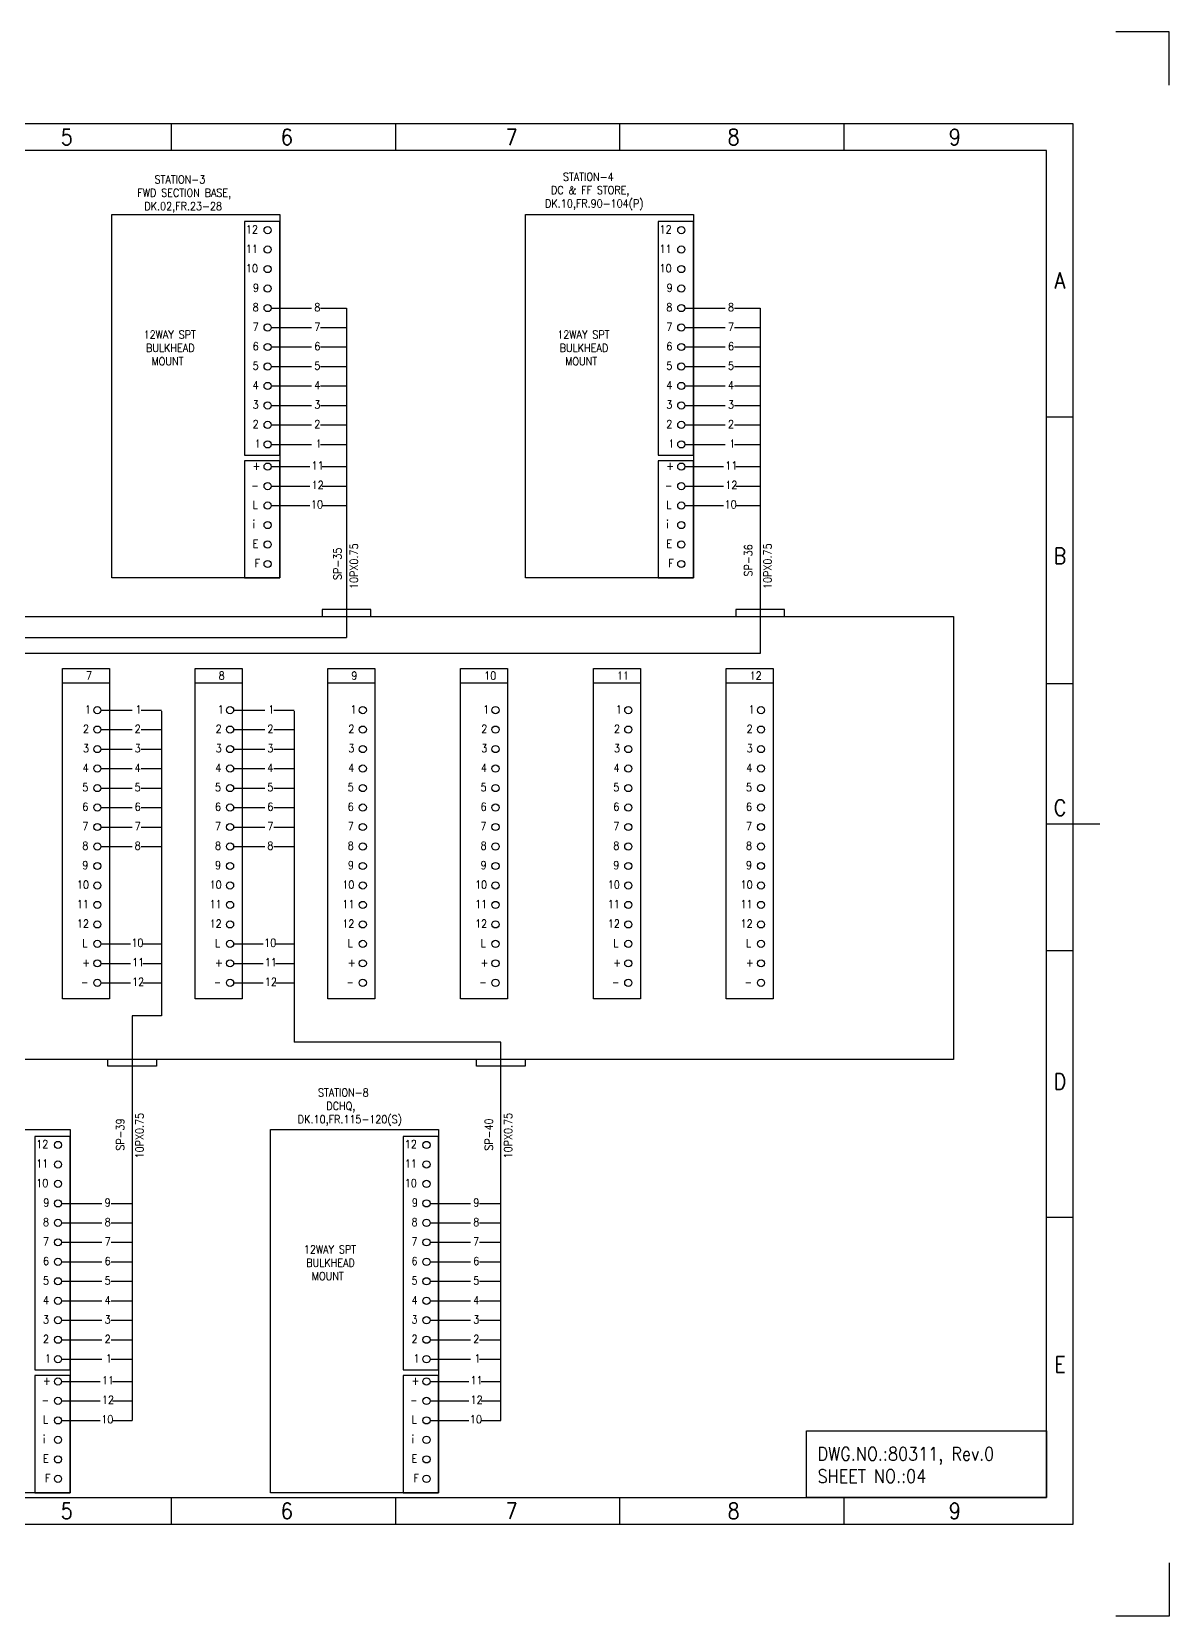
# Model space of a CAD drawing. Header units: inches. Extents: x 36 to 5114, y 9 to 306.
# Drawn here: x 1640.5 to 1853.7, y 9.1 to 306.1 of the extents above; entities that cross this region are included whole.
import ezdxf
from ezdxf.enums import TextEntityAlignment as Align

# ---------------------------------------------------------------- set-up
doc = ezdxf.new("R2010")
doc.units = ezdxf.units.IN
doc.header["$MEASUREMENT"] = 0
doc.layers.get('DEFPOINTS').update_dxf_attribs({"color": 251})
doc.layers.add('Border', color=6, linetype='Continuous')
doc.layers.add('TITLE', color=7, linetype='Continuous')
doc.layers.add('CON-050', color=3, linetype='Continuous', lineweight=50)
doc.styles.add('ROMANS', font='simplex.shx', dxfattribs={"width": 0.88})

# ---------------------------------------------------------------- blocks, each defined once
blk = doc.blocks.new('A3_BORDER')
at = {"linetype": 'Continuous'}
for p, q in [((215, 264.65), (215, 259.65)), ((257, 264.65), (257, 259.65)), ((341, 264.65), (341, 259.65)), ((384, 209.65), (379, 209.65)), ((384, 159.65), (379, 159.65)), ((384, 109.65), (379, 109.65)), ((384, 59.65), (379, 59.65)), ((215, 7.15), (215, 2.15)), ((257, 7.15), (257, 2.15)), ((341, 7.15), (341, 2.15))]:
    blk.add_line(p, q, dxfattribs=at)
at = {"color": 5, "linetype": 'Continuous'}
blk.add_line((379, 133.4), (389, 133.4), dxfattribs=at)
at = {"layer": 'Border', "color": 7}
blk.add_lwpolyline([(0, 2.15), (384, 2.15), (384, 264.65), (0, 264.65)], close=True, dxfattribs=at)
at = {"layer": 'Border', "color": 6}
blk.add_lwpolyline([(5, 7.15), (379, 7.15), (379, 259.65), (5, 259.65)], close=True, dxfattribs=at)
at = {"layer": 'DEFPOINTS', "color": 5}
for points in [[(402, 271.9), (402, 281.9), (392, 281.9)], [(402, -5.1), (402, -15.1), (392, -15.1)]]:
    blk.add_lwpolyline(points, dxfattribs=at)
at = {"layer": 'TITLE', "color": 7}
for p, q in [((299, 264.65), (299, 259.75)), ((299, 7.15), (299, 2.25))]:
    blk.add_line(p, q, dxfattribs=at)
at = {"layer": 'TITLE', "color": 7, "style": 'ROMANS', "width": 0.88}
for s, p in [('5', (194.28, 260.65)), ('6', (235.51, 260.65)), ('7', (277.66, 260.65)), ('8', (319.23, 260.65)), ('9', (360.69, 260.65)), ('5', (194.28, 3.15)), ('6', (235.51, 3.15)), ('7', (277.66, 3.15)), ('8', (319.23, 3.15)), ('9', (360.69, 3.15))]:
    blk.add_text(s, height=3, dxfattribs=at).set_placement(p)
for s, p in [('A', (381.52, 235.26)), ('B', (381.52, 183.63)), ('C', (381.52, 136.45)), ('D', (381.52, 85.14)), ('E', (381.52, 32.11))]:
    blk.add_text(s, height=3, dxfattribs=at).set_placement(p, align=Align.MIDDLE_CENTER)

msp = doc.modelspace()

# ---------------------------------------------------------------- linework, layer by layer
for p, q in [((1813.25, 196.5), (1813.25, 113.46)), ((1565.33, 192.56), (1699.5, 192.56)), ((1777.01, 189.55), (1590.2, 189.55)), ((1646.27, 184.05), (1655.06, 184.05)), ((1671.14, 184.05), (1679.93, 184.05)), ((1696.01, 184.05), (1704.8, 184.05)), ((1720.88, 184.05), (1729.68, 184.05)), ((1745.75, 184.05), (1754.55, 184.05)), ((1770.62, 184.05), (1779.42, 184.05)), ((1664.81, 178.75), (1664.81, 121.62)), ((1689.68, 178.75), (1689.68, 116.69)), ((1659.34, 121.62), (1659.34, 45.81)), ((1664.81, 121.62), (1659.34, 121.62)), ((1728.4, 116.69), (1689.68, 116.69)), ((1728.4, 45.81), (1728.4, 116.69))]:
    msp.add_line(p, q)
for points in [[(1655.5, 271.82), (1686.97, 271.82), (1686.97, 203.71), (1655.5, 203.71)], [(1686.97, 270.49), (1680.36, 270.49), (1680.36, 226.73), (1686.97, 226.73)], [(1733.01, 271.82), (1764.48, 271.82), (1764.48, 203.71), (1733.01, 203.71)], [(1764.48, 270.49), (1757.87, 270.49), (1757.87, 226.73), (1764.48, 226.73)], [(1686.97, 225.66), (1680.36, 225.66), (1680.36, 203.71), (1686.97, 203.71)], [(1764.48, 225.66), (1757.87, 225.66), (1757.87, 203.71), (1764.48, 203.71)], [(1646.27, 186.74), (1655.06, 186.74), (1655.06, 124.81), (1646.27, 124.81)], [(1671.14, 186.74), (1679.93, 186.74), (1679.93, 124.81), (1671.14, 124.81)], [(1696.01, 186.74), (1704.8, 186.74), (1704.8, 124.81), (1696.01, 124.81)], [(1720.88, 186.74), (1729.68, 186.74), (1729.68, 124.81), (1720.88, 124.81)], [(1745.75, 186.74), (1754.55, 186.74), (1754.55, 124.81), (1745.75, 124.81)], [(1770.62, 186.74), (1779.42, 186.74), (1779.42, 124.81), (1770.62, 124.81)], [(1616.21, 100.35), (1647.69, 100.35), (1647.69, 32.25), (1616.21, 32.25)], [(1647.69, 99.03), (1641.07, 99.03), (1641.07, 55.27), (1647.69, 55.27)], [(1685.27, 100.35), (1716.75, 100.35), (1716.75, 32.25), (1685.27, 32.25)], [(1716.75, 99.03), (1710.13, 99.03), (1710.13, 55.27), (1716.75, 55.27)], [(1647.69, 54.2), (1641.07, 54.2), (1641.07, 32.25), (1647.69, 32.25)], [(1716.75, 54.2), (1710.13, 54.2), (1710.13, 32.25), (1716.75, 32.25)], [(1830.66, 31.34), (1785.66, 31.34), (1785.66, 43.84), (1830.66, 43.84)]]:
    msp.add_lwpolyline(points, close=True)
for points in [[(1472.46, 196.5), (1813.25, 196.5)], [(1704.05, 196.5), (1704.05, 197.77), (1694.95, 197.77), (1694.95, 196.5)], [(1781.56, 196.5), (1781.56, 197.77), (1772.46, 197.77), (1772.46, 196.5)], [(1813.25, 113.46), (1472.46, 113.46)], [(1663.89, 113.46), (1663.89, 112.2), (1654.79, 112.2), (1654.79, 113.46)], [(1732.95, 113.46), (1732.95, 112.2), (1723.85, 112.2), (1723.85, 113.46)]]:
    msp.add_lwpolyline(points)
for centre in [(1684.71, 268.9), (1762.22, 268.9), (1684.71, 265.25), (1762.22, 265.25), (1684.71, 261.6), (1762.22, 261.6), (1684.71, 257.94), (1762.22, 257.94), (1684.71, 254.29), (1762.22, 254.29), (1684.71, 250.64), (1762.22, 250.64), (1684.71, 246.99), (1762.22, 246.99), (1684.71, 243.34), (1762.22, 243.34), (1684.71, 239.69), (1762.22, 239.69), (1684.71, 236.04), (1762.22, 236.04), (1684.71, 232.39), (1762.22, 232.39), (1684.71, 228.74), (1762.22, 228.74), (1684.71, 224.57), (1762.22, 224.57), (1684.71, 220.92), (1762.22, 220.92), (1684.71, 217.27), (1762.22, 217.27), (1684.71, 213.62), (1762.22, 213.62), (1684.71, 209.97), (1762.22, 209.97), (1684.71, 206.32), (1762.22, 206.32), (1652.8, 178.93), (1677.67, 178.93), (1702.54, 178.93), (1727.41, 178.93), (1752.29, 178.93), (1777.16, 178.93), (1652.8, 175.28), (1677.67, 175.28), (1702.54, 175.28), (1727.41, 175.28), (1752.29, 175.28), (1777.16, 175.28), (1652.8, 171.63), (1677.67, 171.63), (1702.54, 171.63), (1727.41, 171.63), (1752.29, 171.63), (1777.16, 171.63), (1652.8, 167.98), (1677.67, 167.98), (1702.54, 167.98), (1727.41, 167.98), (1752.29, 167.98), (1777.16, 167.98), (1652.8, 164.32), (1677.67, 164.32), (1702.54, 164.32), (1727.41, 164.32), (1752.29, 164.32), (1777.16, 164.32), (1652.8, 160.67), (1677.67, 160.67), (1702.54, 160.67), (1727.41, 160.67), (1752.29, 160.67), (1777.16, 160.67), (1652.8, 157.02), (1677.67, 157.02), (1702.54, 157.02), (1727.41, 157.02), (1752.29, 157.02), (1777.16, 157.02), (1652.8, 153.37), (1677.67, 153.37), (1702.54, 153.37), (1727.41, 153.37), (1752.29, 153.37), (1777.16, 153.37), (1652.8, 149.72), (1677.67, 149.72), (1702.54, 149.72), (1727.41, 149.72), (1752.29, 149.72), (1777.16, 149.72), (1652.8, 146.07), (1677.67, 146.07), (1702.54, 146.07), (1727.41, 146.07), (1752.29, 146.07), (1777.16, 146.07), (1652.8, 142.42), (1677.67, 142.42), (1702.54, 142.42), (1727.41, 142.42), (1752.29, 142.42), (1777.16, 142.42), (1652.8, 138.77), (1677.67, 138.77), (1702.54, 138.77), (1727.41, 138.77), (1752.29, 138.77), (1777.16, 138.77), (1652.8, 135.12), (1677.67, 135.12), (1702.54, 135.12), (1727.41, 135.12), (1752.29, 135.12), (1777.16, 135.12), (1652.8, 131.47), (1677.67, 131.47), (1702.54, 131.47), (1727.41, 131.47), (1752.29, 131.47), (1777.16, 131.47), (1652.8, 127.82), (1677.67, 127.82), (1702.54, 127.82), (1727.41, 127.82), (1752.29, 127.82), (1777.16, 127.82), (1645.43, 97.43), (1714.48, 97.43), (1645.43, 93.78), (1714.48, 93.78), (1645.43, 90.13), (1714.48, 90.13), (1645.43, 86.48), (1714.48, 86.48), (1645.43, 82.83), (1714.48, 82.83), (1645.43, 79.18), (1714.48, 79.18), (1645.43, 75.53), (1714.48, 75.53), (1645.43, 71.88), (1714.48, 71.88), (1645.43, 68.23), (1714.48, 68.23), (1645.43, 64.58), (1714.48, 64.58), (1645.43, 60.93), (1714.48, 60.93), (1645.43, 57.28), (1714.48, 57.28), (1645.43, 53.11), (1714.48, 53.11), (1645.43, 49.46), (1714.48, 49.46), (1645.43, 45.81), (1714.48, 45.81), (1645.43, 42.16), (1714.48, 42.16), (1645.43, 38.5), (1714.48, 38.5), (1645.43, 34.85), (1714.48, 34.85)]:
    msp.add_circle(centre, 0.671)
at = {"layer": 'CON-050', "color": 0, "lineweight": 25, "ltscale": 0.1}
for p, q in [((1685.38, 254.29), (1692.96, 254.29)), ((1694.65, 254.29), (1699.5, 254.29)), ((1762.89, 254.29), (1770.47, 254.29)), ((1772.17, 254.29), (1777.01, 254.29)), ((1685.38, 250.64), (1692.96, 250.64)), ((1694.65, 250.64), (1699.5, 250.64)), ((1762.89, 250.64), (1770.47, 250.64)), ((1772.17, 250.64), (1777.01, 250.64)), ((1685.38, 246.99), (1692.96, 246.99)), ((1694.65, 246.99), (1699.5, 246.99)), ((1762.89, 246.99), (1770.47, 246.99)), ((1772.17, 246.99), (1777.01, 246.99)), ((1685.38, 243.34), (1692.96, 243.34)), ((1694.65, 243.34), (1699.5, 243.34)), ((1762.89, 243.34), (1770.47, 243.34)), ((1772.17, 243.34), (1777.01, 243.34)), ((1685.38, 239.69), (1692.96, 239.69)), ((1694.65, 239.69), (1699.5, 239.69)), ((1762.89, 239.69), (1770.47, 239.69)), ((1772.17, 239.69), (1777.01, 239.69)), ((1685.38, 236.04), (1692.96, 236.04)), ((1694.65, 236.04), (1699.5, 236.04)), ((1762.89, 236.04), (1770.47, 236.04)), ((1772.17, 236.04), (1777.01, 236.04)), ((1685.38, 232.39), (1692.96, 232.39)), ((1694.65, 232.39), (1699.5, 232.39)), ((1762.89, 232.39), (1770.47, 232.39)), ((1772.17, 232.39), (1777.01, 232.39)), ((1685.38, 228.74), (1692.96, 228.74)), ((1694.65, 228.74), (1699.5, 228.74)), ((1762.89, 228.74), (1770.47, 228.74)), ((1772.17, 228.74), (1777.01, 228.74)), ((1685.38, 224.57), (1692.65, 224.57)), ((1694.96, 224.57), (1699.5, 224.57)), ((1762.89, 224.57), (1770.16, 224.57)), ((1772.47, 224.57), (1777.01, 224.57)), ((1685.38, 220.92), (1692.65, 220.92)), ((1694.96, 220.92), (1699.5, 220.92)), ((1762.89, 220.92), (1770.16, 220.92)), ((1772.47, 220.92), (1777.01, 220.92)), ((1685.38, 217.27), (1692.65, 217.27)), ((1694.96, 217.27), (1699.5, 217.27)), ((1762.89, 217.27), (1770.16, 217.27)), ((1772.47, 217.27), (1777.01, 217.27)), ((1653.47, 178.93), (1659.31, 178.93)), ((1661.01, 178.93), (1664.81, 178.93)), ((1678.34, 178.93), (1684.18, 178.93)), ((1685.88, 178.93), (1689.68, 178.93)), ((1653.47, 175.28), (1659.31, 175.28)), ((1661.01, 175.28), (1664.81, 175.28)), ((1678.34, 175.28), (1684.18, 175.28)), ((1685.88, 175.28), (1689.68, 175.28)), ((1653.47, 171.63), (1659.31, 171.63)), ((1661.01, 171.63), (1664.81, 171.63)), ((1678.34, 171.63), (1684.18, 171.63)), ((1685.88, 171.63), (1689.68, 171.63)), ((1653.47, 167.98), (1659.31, 167.98)), ((1661.01, 167.98), (1664.81, 167.98)), ((1678.34, 167.98), (1684.18, 167.98)), ((1685.88, 167.98), (1689.68, 167.98)), ((1653.47, 164.32), (1659.31, 164.32)), ((1661.01, 164.32), (1664.81, 164.32)), ((1678.34, 164.32), (1684.18, 164.32)), ((1685.88, 164.32), (1689.68, 164.32)), ((1653.47, 160.67), (1659.31, 160.67)), ((1661.01, 160.67), (1664.81, 160.67)), ((1678.34, 160.67), (1684.18, 160.67)), ((1685.88, 160.67), (1689.68, 160.67)), ((1653.47, 157.02), (1659.31, 157.02)), ((1661.01, 157.02), (1664.81, 157.02)), ((1678.34, 157.02), (1684.18, 157.02)), ((1685.88, 157.02), (1689.68, 157.02)), ((1653.47, 153.37), (1659.31, 153.37)), ((1661.01, 153.37), (1664.81, 153.37)), ((1678.34, 153.37), (1684.18, 153.37)), ((1685.88, 153.37), (1689.68, 153.37)), ((1653.47, 135.12), (1659.01, 135.12)), ((1661.32, 135.12), (1664.81, 135.12)), ((1678.34, 135.12), (1683.88, 135.12)), ((1686.19, 135.12), (1689.68, 135.12)), ((1653.47, 131.47), (1659.01, 131.47)), ((1661.32, 131.47), (1664.81, 131.47)), ((1678.34, 131.47), (1683.88, 131.47)), ((1686.19, 131.47), (1689.68, 131.47)), ((1653.47, 127.82), (1659.01, 127.82)), ((1661.32, 127.82), (1664.81, 127.82)), ((1678.34, 127.82), (1683.88, 127.82)), ((1686.19, 127.82), (1689.68, 127.82)), ((1646.1, 86.48), (1653.67, 86.48)), ((1655.37, 86.48), (1659.34, 86.48)), ((1715.16, 86.48), (1722.73, 86.48)), ((1724.43, 86.48), (1728.4, 86.48)), ((1646.1, 82.83), (1653.67, 82.83)), ((1655.37, 82.83), (1659.34, 82.83)), ((1715.16, 82.83), (1722.73, 82.83)), ((1724.43, 82.83), (1728.4, 82.83)), ((1646.1, 79.18), (1653.67, 79.18)), ((1655.37, 79.18), (1659.34, 79.18)), ((1715.16, 79.18), (1722.73, 79.18)), ((1724.43, 79.18), (1728.4, 79.18)), ((1646.1, 75.53), (1653.67, 75.53)), ((1655.37, 75.53), (1659.34, 75.53)), ((1715.16, 75.53), (1722.73, 75.53)), ((1724.43, 75.53), (1728.4, 75.53)), ((1646.1, 71.88), (1653.67, 71.88)), ((1655.37, 71.88), (1659.34, 71.88)), ((1715.16, 71.88), (1722.73, 71.88)), ((1724.43, 71.88), (1728.4, 71.88)), ((1646.1, 68.23), (1653.67, 68.23)), ((1655.37, 68.23), (1659.34, 68.23)), ((1715.16, 68.23), (1722.73, 68.23)), ((1724.43, 68.23), (1728.4, 68.23)), ((1646.1, 64.58), (1653.67, 64.58)), ((1655.37, 64.58), (1659.34, 64.58)), ((1715.16, 64.58), (1722.73, 64.58)), ((1724.43, 64.58), (1728.4, 64.58)), ((1646.1, 60.93), (1653.67, 60.93)), ((1655.37, 60.93), (1659.34, 60.93)), ((1715.16, 60.93), (1722.73, 60.93)), ((1724.43, 60.93), (1728.4, 60.93)), ((1646.1, 57.28), (1653.67, 57.28)), ((1655.37, 57.28), (1659.34, 57.28)), ((1715.16, 57.28), (1722.73, 57.28)), ((1724.43, 57.28), (1728.4, 57.28)), ((1646.1, 53.11), (1653.36, 53.11)), ((1655.67, 53.11), (1659.34, 53.11)), ((1715.16, 53.11), (1722.42, 53.11)), ((1724.73, 53.11), (1728.4, 53.11)), ((1646.1, 49.46), (1653.36, 49.46)), ((1655.67, 49.46), (1659.34, 49.46)), ((1715.16, 49.46), (1722.42, 49.46)), ((1724.73, 49.46), (1728.4, 49.46)), ((1646.1, 45.81), (1653.36, 45.81)), ((1655.67, 45.81), (1659.34, 45.81)), ((1715.16, 45.81), (1722.42, 45.81)), ((1724.73, 45.81), (1728.4, 45.81))]:
    msp.add_line(p, q, dxfattribs=at)
at = {"layer": 'CON-050', "color": 0, "lineweight": 25}
for points in [[(1699.5, 254.29), (1699.5, 192.56)], [(1777.01, 254.29), (1777.01, 189.55)]]:
    msp.add_lwpolyline(points, dxfattribs=at)

# ---------------------------------------------------------------- block references
at = {"linetype": 'Continuous'}
msp.add_blockref('A3_BORDER', (1451.66, 24.19), dxfattribs=at)

# ---------------------------------------------------------------- texts
at = {"insert": (1787.75, 40.79), "char_height": 2.5, "width": 37.006, "attachment_point": 1, "style": 'ROMANS'}
msp.add_mtext('DWG.NO.:80311, Rev.0\\PSHEET NO.:04', dxfattribs=at)
at = {"layer": 'CON-050', "color": 3, "lineweight": 25, "insert": (1735.64, 279.64), "char_height": 1.5, "attachment_point": 1, "style": 'ROMANS'}
msp.add_mtext_dynamic_manual_height_columns('{\\Fromans|c0;\\W4.2793;\\C0; \\W0.88;STATION-4\\P{\\W2.10023; }DC & FF STORE,\\P{\\W1.03166; }DK.10,FR.90-104(P)}', width=23.0836, gutter_width=437.5, heights=[0], dxfattribs=at)
at = {"layer": 'CON-050', "color": 0, "lineweight": 25, "char_height": 1.5, "attachment_point": 1, "style": 'ROMANS'}
for s, width, insert in [('{\\Fromans|c0;\\W3.2945; \\W0.88;STATION-3\\P{\\W0.130714; }FWD SECTION BASE,\\P{\\W1.45071; }DK.02,FR.23-28}', 20.0664, (1660.13, 279.14)), ('{\\Fromans|c0;12}', 2.3407, (1680.64, 269.79)), ('{\\Fromans|c0;12}', 2.3407, (1758.15, 269.79)), ('{\\Fromans|c0;11}', 2.3407, (1680.64, 266.14)), ('{\\Fromans|c0;11}', 2.3407, (1758.15, 266.14)), ('{\\Fromans|c0;10}', 2.3407, (1680.64, 262.49)), ('{\\Fromans|c0;10}', 2.3407, (1758.15, 262.49)), ('{\\Fromans|c0;9}', 1.0207, (1681.96, 258.84)), ('{\\Fromans|c0;9}', 1.0207, (1759.47, 258.84)), ('{\\Fromans|c0;8}', 1.0836, (1681.9, 255.19)), ('{\\Fromans|c0;8}', 1.0836, (1693.45, 255.19)), ('{\\Fromans|c0;8}', 1.0836, (1759.41, 255.19)), ('{\\Fromans|c0;8}', 1.0836, (1770.97, 255.19)), ('{\\Fromans|c0;\\W0.13071; \\W0.88;12WAY SPT\\P{\\W0.486904; }BULKHEAD \\P{\\W1.59738; }MOUNT}', 11.1407, (1661.31, 250.06)), ('{\\Fromans|c0;7}', 1.0836, (1681.9, 251.54)), ('{\\Fromans|c0;7}', 1.0836, (1693.45, 251.54)), ('{\\Fromans|c0;\\W0.13071; \\W0.88;12WAY SPT\\P{\\W0.486904; }BULKHEAD \\P{\\W1.59738; }MOUNT}', 11.1407, (1738.82, 250.06)), ('{\\Fromans|c0;7}', 1.0836, (1759.41, 251.54)), ('{\\Fromans|c0;7}', 1.0836, (1770.97, 251.54)), ('{\\Fromans|c0;6}', 1.0836, (1681.9, 247.89)), ('{\\Fromans|c0;6}', 1.0836, (1693.45, 247.89)), ('{\\Fromans|c0;6}', 1.0836, (1759.41, 247.89)), ('{\\Fromans|c0;6}', 1.0836, (1770.97, 247.89)), ('{\\Fromans|c0;5}', 1.0836, (1681.9, 244.24)), ('{\\Fromans|c0;5}', 1.0836, (1693.45, 244.24)), ('{\\Fromans|c0;5}', 1.0836, (1759.41, 244.24)), ('{\\Fromans|c0;5}', 1.0836, (1770.97, 244.24)), ('{\\Fromans|c0;4}', 1.1464, (1681.91, 240.59)), ('{\\Fromans|c0;4}', 1.0836, (1693.45, 240.59)), ('{\\Fromans|c0;4}', 1.1464, (1759.42, 240.59)), ('{\\Fromans|c0;4}', 1.0836, (1770.97, 240.59)), ('{\\Fromans|c0;3}', 1.0836, (1681.9, 236.94)), ('{\\Fromans|c0;3}', 1.0836, (1693.45, 236.94)), ('{\\Fromans|c0;3}', 1.0836, (1759.41, 236.94)), ('{\\Fromans|c0;3}', 1.0836, (1770.97, 236.94)), ('{\\Fromans|c0;2}', 1.0836, (1681.9, 233.28)), ('{\\Fromans|c0;2}', 1.0836, (1693.45, 233.28)), ('{\\Fromans|c0;2}', 1.0836, (1759.41, 233.28)), ('{\\Fromans|c0;2}', 1.0836, (1770.97, 233.28)), ('{\\Fromans|c0;1}', 0.7064, (1682.27, 229.63)), ('{\\Fromans|c0;1}', 0.7064, (1693.7, 229.63)), ('{\\Fromans|c0;1}', 0.7064, (1759.79, 229.63)), ('{\\Fromans|c0;1}', 0.7064, (1771.21, 229.63)), ('{\\Fromans|c0;+}', 1.3979, (1681.9, 225.47)), ('{\\Fromans|c0;11}', 1.9636, (1692.96, 225.53)), ('{\\Fromans|c0;+}', 1.3979, (1759.41, 225.47)), ('{\\Fromans|c0;11}', 1.9636, (1770.47, 225.53)), ('{\\Fromans|c0; _}', 1.3979, (1681.9, 222.57)), ('{\\Fromans|c0;12}', 2.3407, (1692.96, 221.88)), ('{\\Fromans|c0; _}', 1.3979, (1759.41, 222.57)), ('{\\Fromans|c0;12}', 2.3407, (1770.47, 221.88)), ('{\\Fromans|c0;L}', 1.1464, (1681.91, 218.16)), ('{\\Fromans|c0;10}', 2.3407, (1692.83, 218.23)), ('{\\Fromans|c0;L}', 1.1464, (1759.42, 218.16)), ('{\\Fromans|c0;10}', 2.3407, (1770.34, 218.23)), ('{\\Fromans|c0;i}', 0.3293, (1681.9, 214.51)), ('{\\Fromans|c0;i}', 0.3293, (1759.41, 214.51)), ('{\\Fromans|c0;E}', 1.5, (1681.9, 210.86)), ('{\\Fromans|c0;E}', 1.5, (1759.41, 210.86)), ('{\\Fromans|c0;F}', 0.7064, (1682.27, 207.21)), ('{\\Fromans|c0;F}', 0.7064, (1759.79, 207.21)), ('{\\Fromans|c0;7}', 0.9419, (1650.67, 186.14)), ('{\\Fromans|c0;8}', 0.9419, (1675.54, 186.14)), ('{\\Fromans|c0;9}', 0.9419, (1700.41, 186.14)), ('{\\Fromans|c0;10}', 0.9419, (1725.28, 186.14)), ('{\\Fromans|c0;11}', 0.9419, (1750.16, 186.14)), ('{\\Fromans|c0;12}', 0.9419, (1775.03, 186.14)), ('{\\Fromans|c0;1}', 0.7064, (1650.49, 179.82)), ('{\\Fromans|c0;1}', 0.7064, (1659.96, 179.82)), ('{\\Fromans|c0;1}', 0.7064, (1675.36, 179.82)), ('{\\Fromans|c0;1}', 0.7064, (1684.83, 179.82)), ('{\\Fromans|c0;1}', 0.7064, (1700.23, 179.82)), ('{\\Fromans|c0;1}', 0.7064, (1725.1, 179.82)), ('{\\Fromans|c0;1}', 0.7064, (1749.97, 179.82)), ('{\\Fromans|c0;1}', 0.7064, (1774.84, 179.82)), ('{\\Fromans|c0;2}', 1.0836, (1650.11, 176.17)), ('{\\Fromans|c0;2}', 1.0836, (1659.81, 176.17)), ('{\\Fromans|c0;2}', 1.0836, (1674.98, 176.17)), ('{\\Fromans|c0;2}', 1.0836, (1684.68, 176.17)), ('{\\Fromans|c0;2}', 1.0836, (1699.85, 176.17)), ('{\\Fromans|c0;2}', 1.0836, (1724.73, 176.17)), ('{\\Fromans|c0;2}', 1.0836, (1749.6, 176.17)), ('{\\Fromans|c0;2}', 1.0836, (1774.47, 176.17)), ('{\\Fromans|c0;3}', 1.0836, (1650.11, 172.52)), ('{\\Fromans|c0;3}', 0.7064, (1659.8, 172.52)), ('{\\Fromans|c0;3}', 1.0836, (1674.98, 172.52)), ('{\\Fromans|c0;3}', 0.7064, (1684.67, 172.52)), ('{\\Fromans|c0;3}', 1.0836, (1699.85, 172.52)), ('{\\Fromans|c0;3}', 1.0836, (1724.73, 172.52)), ('{\\Fromans|c0;3}', 1.0836, (1749.6, 172.52)), ('{\\Fromans|c0;3}', 1.0836, (1774.47, 172.52)), ('{\\Fromans|c0;4}', 1.1464, (1650.05, 168.87)), ('{\\Fromans|c0;4}', 0.7064, (1659.8, 168.87)), ('{\\Fromans|c0;4}', 1.1464, (1674.92, 168.87)), ('{\\Fromans|c0;4}', 0.7064, (1684.67, 168.87)), ('{\\Fromans|c0;4}', 1.1464, (1699.79, 168.87)), ('{\\Fromans|c0;4}', 1.1464, (1724.66, 168.87)), ('{\\Fromans|c0;4}', 1.1464, (1749.53, 168.87)), ('{\\Fromans|c0;4}', 1.1464, (1774.4, 168.87)), ('{\\Fromans|c0;5}', 1.0836, (1649.99, 165.22)), ('{\\Fromans|c0;5}', 0.7064, (1659.8, 165.22)), ('{\\Fromans|c0;5}', 1.0836, (1674.86, 165.22)), ('{\\Fromans|c0;5}', 0.7064, (1684.67, 165.22)), ('{\\Fromans|c0;5}', 1.0836, (1699.73, 165.22)), ('{\\Fromans|c0;5}', 1.0836, (1724.6, 165.22)), ('{\\Fromans|c0;5}', 1.0836, (1749.47, 165.22)), ('{\\Fromans|c0;5}', 1.0836, (1774.34, 165.22)), ('{\\Fromans|c0;6}', 1.0836, (1649.99, 161.57)), ('{\\Fromans|c0;6}', 0.7064, (1659.8, 161.57)), ('{\\Fromans|c0;6}', 1.0836, (1674.86, 161.57)), ('{\\Fromans|c0;6}', 0.7064, (1684.67, 161.57)), ('{\\Fromans|c0;6}', 1.0836, (1699.73, 161.57)), ('{\\Fromans|c0;6}', 1.0836, (1724.6, 161.57)), ('{\\Fromans|c0;6}', 1.0836, (1749.47, 161.57)), ('{\\Fromans|c0;6}', 1.0836, (1774.34, 161.57)), ('{\\Fromans|c0;7}', 1.0836, (1649.99, 157.92)), ('{\\Fromans|c0;7}', 0.7064, (1659.8, 157.92)), ('{\\Fromans|c0;7}', 1.0836, (1674.86, 157.92)), ('{\\Fromans|c0;7}', 0.7064, (1684.67, 157.92)), ('{\\Fromans|c0;7}', 1.0836, (1699.73, 157.92)), ('{\\Fromans|c0;7}', 1.0836, (1724.6, 157.92)), ('{\\Fromans|c0;7}', 1.0836, (1749.47, 157.92)), ('{\\Fromans|c0;7}', 1.0836, (1774.34, 157.92)), ('{\\Fromans|c0;8}', 1.0836, (1649.99, 154.27)), ('{\\Fromans|c0;8}', 0.7064, (1659.8, 154.27)), ('{\\Fromans|c0;8}', 1.0836, (1674.86, 154.27)), ('{\\Fromans|c0;8}', 0.7064, (1684.67, 154.27)), ('{\\Fromans|c0;8}', 1.0836, (1699.73, 154.27)), ('{\\Fromans|c0;8}', 1.0836, (1724.6, 154.27)), ('{\\Fromans|c0;8}', 1.0836, (1749.47, 154.27)), ('{\\Fromans|c0;8}', 1.0836, (1774.34, 154.27)), ('{\\Fromans|c0;9}', 1.0207, (1650, 150.62)), ('{\\Fromans|c0;9}', 1.0207, (1674.87, 150.62)), ('{\\Fromans|c0;9}', 1.0207, (1699.74, 150.62)), ('{\\Fromans|c0;9}', 1.0207, (1724.61, 150.62)), ('{\\Fromans|c0;9}', 1.0207, (1749.48, 150.62)), ('{\\Fromans|c0;9}', 1.0207, (1774.35, 150.62)), ('{\\Fromans|c0;10}', 2.0547, (1648.97, 146.97)), ('{\\Fromans|c0;10}', 2.0547, (1673.84, 146.97)), ('{\\Fromans|c0;10}', 2.0547, (1698.71, 146.97)), ('{\\Fromans|c0;10}', 2.0547, (1723.58, 146.97)), ('{\\Fromans|c0;10}', 2.0547, (1748.45, 146.97)), ('{\\Fromans|c0;10}', 2.0547, (1773.32, 146.97)), ('{\\Fromans|c0;11}', 1.9636, (1648.97, 143.32)), ('{\\Fromans|c0;11}', 1.9636, (1673.84, 143.32)), ('{\\Fromans|c0;11}', 1.9636, (1698.71, 143.32)), ('{\\Fromans|c0;11}', 1.9636, (1723.58, 143.32)), ('{\\Fromans|c0;11}', 1.9636, (1748.45, 143.32)), ('{\\Fromans|c0;11}', 1.9636, (1773.32, 143.32)), ('{\\Fromans|c0;12}', 2.0547, (1648.97, 139.66)), ('{\\Fromans|c0;12}', 2.0547, (1673.84, 139.66)), ('{\\Fromans|c0;12}', 2.0547, (1698.71, 139.66)), ('{\\Fromans|c0;12}', 2.0547, (1723.58, 139.66)), ('{\\Fromans|c0;12}', 2.0547, (1748.45, 139.66)), ('{\\Fromans|c0;12}', 2.0547, (1773.32, 139.66)), ('{\\Fromans|c0;L}', 1.0207, (1649.99, 136.01)), ('{\\Fromans|c0;10}', 2.3407, (1659.19, 136.08)), ('{\\Fromans|c0;L}', 1.0207, (1674.86, 136.01)), ('{\\Fromans|c0;10}', 2.3407, (1684.06, 136.08)), ('{\\Fromans|c0;L}', 1.0207, (1699.73, 136.01)), ('{\\Fromans|c0;L}', 1.0207, (1724.6, 136.01)), ('{\\Fromans|c0;L}', 1.0207, (1749.47, 136.01)), ('{\\Fromans|c0;L}', 1.0207, (1774.34, 136.01)), ('{\\Fromans|c0;+}', 1.3979, (1649.99, 132.36)), ('{\\Fromans|c0;11}', 1.9636, (1659.31, 132.43)), ('{\\Fromans|c0;+}', 1.3979, (1674.86, 132.36)), ('{\\Fromans|c0;11}', 1.9636, (1684.18, 132.43)), ('{\\Fromans|c0;+}', 1.3979, (1699.73, 132.36)), ('{\\Fromans|c0;+}', 1.3979, (1724.6, 132.36)), ('{\\Fromans|c0;+}', 1.3979, (1749.47, 132.36)), ('{\\Fromans|c0;+}', 1.3979, (1774.34, 132.36)), ('{\\Fromans|c0; _}', 1.3979, (1649.99, 129.47)), ('{\\Fromans|c0;12}', 2.3407, (1659.31, 128.78)), ('{\\Fromans|c0; _}', 1.3979, (1674.86, 129.47)), ('{\\Fromans|c0;12}', 2.3407, (1684.18, 128.78)), ('{\\Fromans|c0; _}', 1.3979, (1699.73, 129.47)), ('{\\Fromans|c0; _}', 1.3979, (1724.6, 129.47)), ('{\\Fromans|c0; _}', 1.3979, (1749.47, 129.47)), ('{\\Fromans|c0; _}', 1.3979, (1774.34, 129.47)), ('{\\Fromans|c0;\\W5.1383; \\W0.88;STATION-8\\P{\\W6.6888; }DCHQ,\\P{\\W1.47166; }DK.10,FR.115-120(S)}', 25.5979, (1688.85, 107.99)), ('{\\Fromans|c0;12}', 2.3407, (1641.35, 98.33)), ('{\\Fromans|c0;12}', 2.3407, (1710.41, 98.33)), ('{\\Fromans|c0;11}', 2.3407, (1641.35, 94.68)), ('{\\Fromans|c0;11}', 2.3407, (1710.41, 94.68)), ('{\\Fromans|c0;10}', 2.3407, (1641.35, 91.03)), ('{\\Fromans|c0;10}', 2.3407, (1710.41, 91.03)), ('{\\Fromans|c0;9}', 1.0207, (1642.67, 87.38)), ('{\\Fromans|c0;9}', 1.0836, (1654.17, 87.38)), ('{\\Fromans|c0;9}', 1.0207, (1711.73, 87.38)), ('{\\Fromans|c0;9}', 1.0836, (1723.23, 87.38)), ('{\\Fromans|c0;8}', 1.0836, (1642.61, 83.73)), ('{\\Fromans|c0;8}', 1.0836, (1654.17, 83.73)), ('{\\Fromans|c0;8}', 1.0836, (1711.67, 83.73)), ('{\\Fromans|c0;8}', 1.0836, (1723.23, 83.73)), ('{\\Fromans|c0;7}', 1.0836, (1642.61, 80.08)), ('{\\Fromans|c0;7}', 1.0836, (1654.17, 80.08)), ('{\\Fromans|c0;\\W0.13071; \\W0.88;12WAY SPT\\P{\\W0.486904; }BULKHEAD \\P{\\W1.59738; }MOUNT}', 11.1407, (1691.33, 78.6)), ('{\\Fromans|c0;7}', 1.0836, (1711.67, 80.08)), ('{\\Fromans|c0;7}', 1.0836, (1723.23, 80.08)), ('{\\Fromans|c0;6}', 1.0836, (1642.61, 76.43)), ('{\\Fromans|c0;6}', 1.0836, (1654.17, 76.43)), ('{\\Fromans|c0;6}', 1.0836, (1711.67, 76.43)), ('{\\Fromans|c0;6}', 1.0836, (1723.23, 76.43)), ('{\\Fromans|c0;5}', 1.0836, (1642.61, 72.77)), ('{\\Fromans|c0;5}', 1.0836, (1654.17, 72.77)), ('{\\Fromans|c0;5}', 1.0836, (1711.67, 72.77)), ('{\\Fromans|c0;5}', 1.0836, (1723.23, 72.77)), ('{\\Fromans|c0;4}', 1.1464, (1642.62, 69.12)), ('{\\Fromans|c0;4}', 1.0836, (1654.17, 69.12)), ('{\\Fromans|c0;4}', 1.1464, (1711.68, 69.12)), ('{\\Fromans|c0;4}', 1.0836, (1723.23, 69.12)), ('{\\Fromans|c0;3}', 1.0836, (1642.61, 65.47)), ('{\\Fromans|c0;3}', 1.0836, (1654.17, 65.47)), ('{\\Fromans|c0;3}', 1.0836, (1711.67, 65.47)), ('{\\Fromans|c0;3}', 1.0836, (1723.23, 65.47)), ('{\\Fromans|c0;2}', 1.0836, (1642.61, 61.82)), ('{\\Fromans|c0;2}', 1.0836, (1654.17, 61.82)), ('{\\Fromans|c0;2}', 1.0836, (1711.67, 61.82)), ('{\\Fromans|c0;2}', 1.0836, (1723.23, 61.82)), ('{\\Fromans|c0;1}', 0.7064, (1642.99, 58.17)), ('{\\Fromans|c0;1}', 0.7064, (1654.41, 58.17)), ('{\\Fromans|c0;1}', 0.7064, (1712.05, 58.17)), ('{\\Fromans|c0;1}', 0.7064, (1723.47, 58.17)), ('{\\Fromans|c0;+}', 1.3979, (1642.61, 54)), ('{\\Fromans|c0;11}', 1.9636, (1653.67, 54.07)), ('{\\Fromans|c0;+}', 1.3979, (1711.67, 54)), ('{\\Fromans|c0;11}', 1.9636, (1722.73, 54.07)), ('{\\Fromans|c0; _}', 1.3979, (1642.61, 51.11)), ('{\\Fromans|c0;12}', 2.3407, (1653.67, 50.42)), ('{\\Fromans|c0; _}', 1.3979, (1711.67, 51.11)), ('{\\Fromans|c0;12}', 2.3407, (1722.73, 50.42)), ('{\\Fromans|c0;L}', 1.1464, (1642.62, 46.7)), ('{\\Fromans|c0;10}', 2.3407, (1653.54, 46.77)), ('{\\Fromans|c0;L}', 1.1464, (1711.68, 46.7)), ('{\\Fromans|c0;10}', 2.3407, (1722.6, 46.77)), ('{\\Fromans|c0;i}', 0.3293, (1642.61, 43.05)), ('{\\Fromans|c0;i}', 0.3293, (1711.67, 43.05)), ('{\\Fromans|c0;E}', 1.5, (1642.61, 39.4)), ('{\\Fromans|c0;E}', 1.5, (1711.67, 39.4)), ('{\\Fromans|c0;F}', 0.7064, (1642.99, 35.75)), ('{\\Fromans|c0;F}', 0.7064, (1712.05, 35.75))]:
    msp.add_mtext_dynamic_manual_height_columns(s, width=width, gutter_width=437.5, heights=[0], dxfattribs=dict(at, insert=insert))
at = {"layer": 'CON-050', "color": 0, "lineweight": 25, "char_height": 1.5, "attachment_point": 1, "rotation": 90, "style": 'ROMANS'}
for s, width, insert in [('SP-35', 6.3636, (1697.06, 203.32)), ('10PX0.75', 8.8779, (1700.13, 201.63)), ('SP-36', 6.3007, (1774.03, 203.97)), ('10PX0.75', 8.8779, (1777.64, 201.63)), ('SP-39', 8.4848, (1656.35, 96.34)), ('10PX0.75', 11.8371, (1659.96, 94.89)), ('SP-40', 8.4848, (1725.41, 96.34)), ('10PX0.75', 11.8371, (1729.02, 94.89))]:
    msp.add_mtext_dynamic_manual_height_columns(s, width=width, gutter_width=437.5, heights=[0], dxfattribs=dict(at, insert=insert))

doc.saveas('drawing.dxf')
